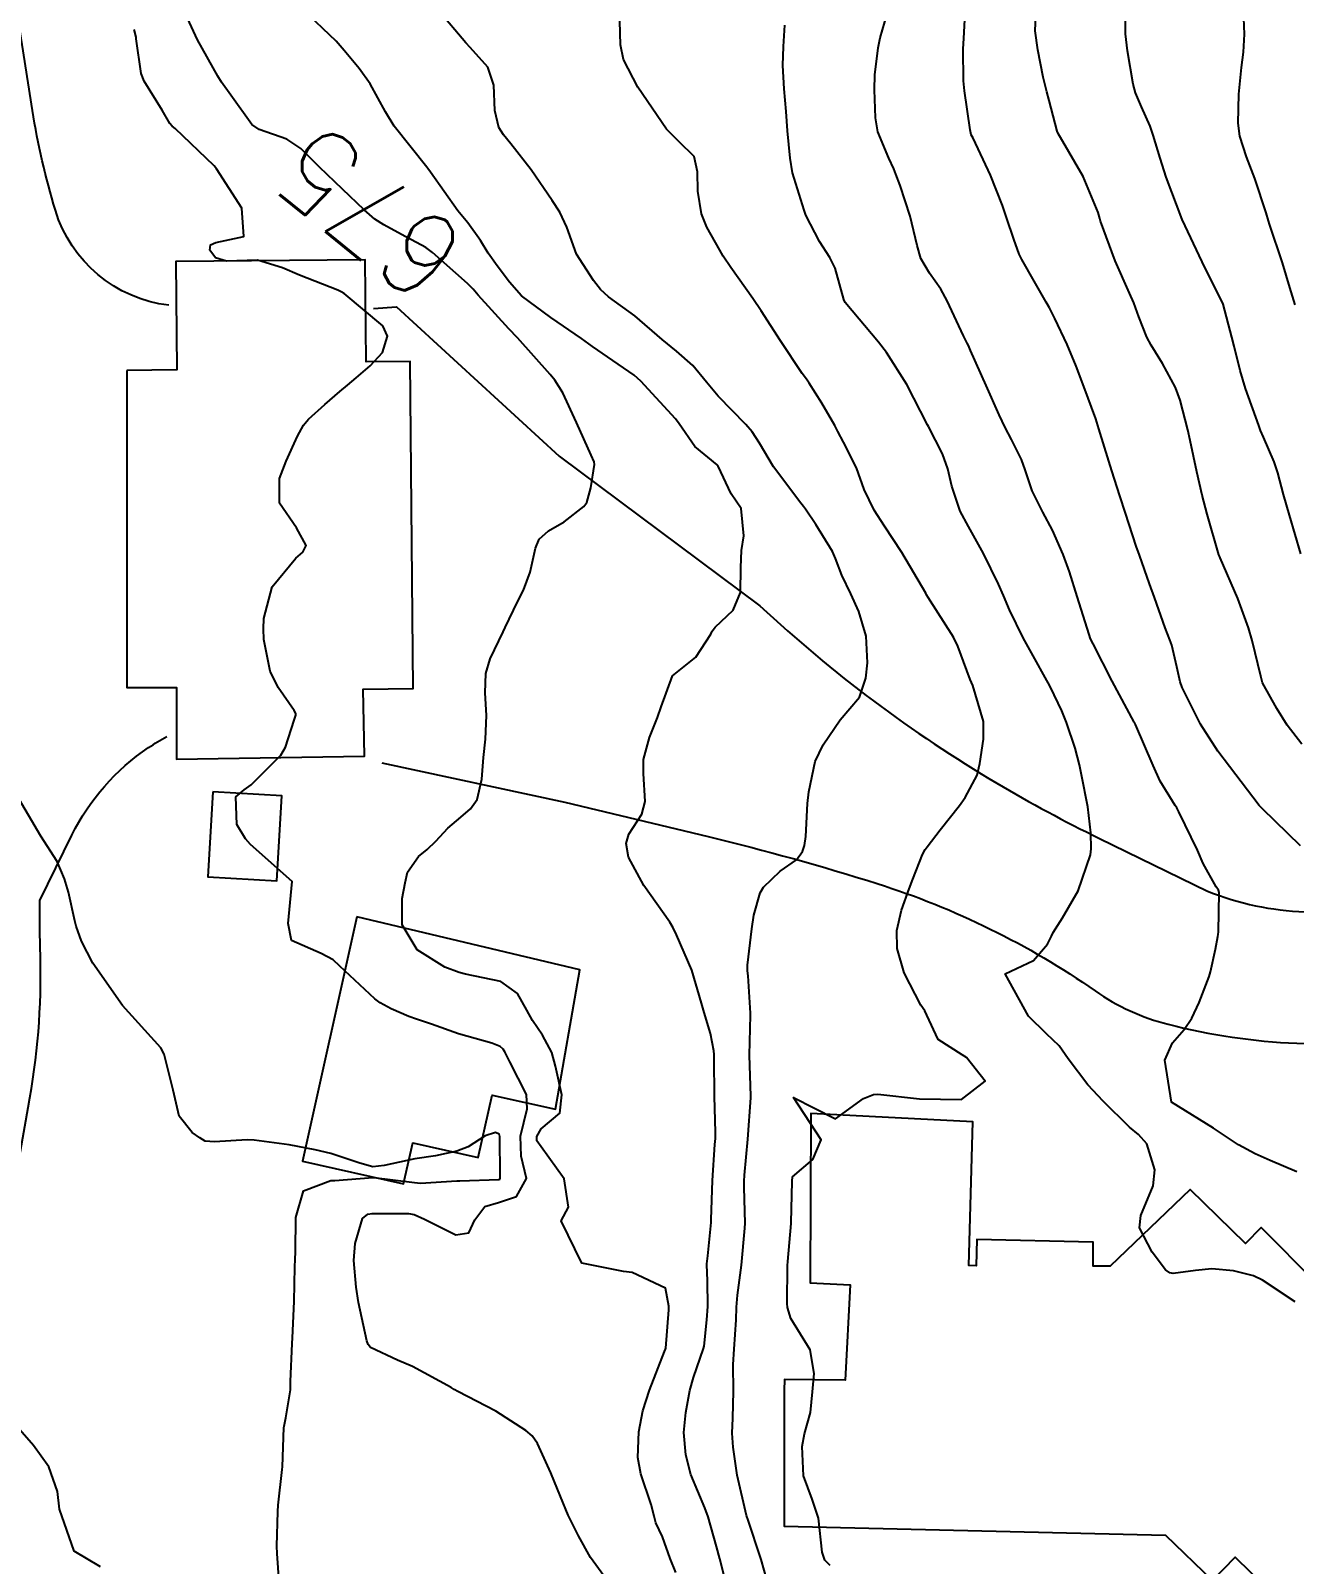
# Model space of a CAD drawing. Header units: metres. Extents: x 298520 to 308411, y 7433745 to 7450750.
# Drawn here: x 300936.1 to 300996.3, y 7447241.7 to 7447314.7 of the extents above; entities that cross this region are included whole.
import ezdxf
from ezdxf.enums import TextEntityAlignment as Align

# ---------------------------------------------------------------- set-up
doc = ezdxf.new("R2010")
doc.units = ezdxf.units.M
doc.header["$LTSCALE"] = 10
for name, color, linetype in [('Cotas', 45, 'Continuous'), ('Curvas de Nivel 1m', 11, 'Continuous'), ('Curvas de Nivel 5m', 15, 'Continuous'), ('Edificações', 30, 'Continuous'), ('Vias Primárias', 230, 'Continuous')]:
    doc.layers.add(name, color=color, linetype=linetype)
doc.styles.add('Style-STANDARD', font='STANDARD.shx')

msp = doc.modelspace()

# ---------------------------------------------------------------- linework, layer by layer
at = {"layer": 'Curvas de Nivel 1m', "flags": 128}
for points, elevation in [([(300969.189, 7447240.951), (300968.932, 7447241.939), (300968.776, 7447242.528), (300968.374, 7447243.947), (300968.209, 7447244.375), (300967.551, 7447245.957), (300967.305, 7447246.896), (300967.221, 7447247.96), (300967.313, 7447248.913), (300967.503, 7447249.958), (300967.671, 7447250.574), (300968.159, 7447251.951), (300968.185, 7447252.07), (300968.317, 7447253.312), (300968.351, 7447253.95), (300968.341, 7447255.172), (300968.314, 7447255.95), (300968.312, 7447255.991), (300968.357, 7447256.364), (300968.51, 7447257.948), (300968.519, 7447258.093), (300968.577, 7447259.947), (300968.695, 7447261.67), (300968.718, 7447261.946), (300968.727, 7447262.246), (300968.679, 7447263.946), (300968.659, 7447265.758), (300968.657, 7447265.947), (300968.647, 7447266.12), (300968.483, 7447266.946), (300968.177, 7447267.953), (300968.057, 7447268.395), (300967.599, 7447269.959), (300966.861, 7447271.644), (300966.703, 7447271.968), (300966.546, 7447272.248), (300965.314, 7447273.982), (300964.583, 7447275.344), (300964.468, 7447275.992), (300964.597, 7447276.438), (300965.21, 7447277.381), (300965.374, 7447277.982), (300965.297, 7447279.312), (300965.303, 7447279.983), (300965.589, 7447281.041), (300965.957, 7447281.977), (300966.144, 7447282.499), (300966.683, 7447283.97), (300967.79, 7447284.861), (300968.498, 7447285.952), (300968.564, 7447286.092), (300968.708, 7447286.282), (300969.563, 7447287.095), (300969.911, 7447287.932), (300969.936, 7447289.124), (300969.969, 7447289.932), (300970.065, 7447290.629), (300969.947, 7447291.933), (300969.474, 7447292.624), (300968.847, 7447293.949), (300968.834, 7447293.98), (300968.803, 7447294.003), (300967.739, 7447294.883), (300966.986, 7447295.968), (300966.826, 7447296.191), (300965.171, 7447297.987), (300964.856, 7447298.272), (300963.833, 7447298.976), (300962.869, 7447299.648), (300962.34, 7447300.025), (300960.888, 7447301.014), (300959.491, 7447302.054), (300958.909, 7447302.695), (300958.331, 7447303.483), (300957.899, 7447304.075), (300957.537, 7447304.689), (300956.937, 7447305.53), (300956.449, 7447306.095), (300955.148, 7447307.93), (300955.023, 7447308.109), (300954.974, 7447308.177), (300953.417, 7447310.126), (300953.003, 7447310.802), (300952.278, 7447312.141), (300951.75, 7447312.869), (300951.039, 7447313.723), (300950.654, 7447314.164), (300949.058, 7447315.687)], 676), ([(300971.178, 7447240.904), (300970.894, 7447241.913), (300970.245, 7447243.877), (300970.229, 7447243.92), (300970.204, 7447244.008), (300969.755, 7447245.927), (300969.568, 7447247.252), (300969.518, 7447247.931), (300969.548, 7447248.646), (300969.579, 7447249.931), (300969.562, 7447251.198), (300969.617, 7447251.93), (300969.713, 7447253.325), (300969.73, 7447253.929), (300969.772, 7447254.487), (300969.96, 7447255.926), (300970.124, 7447257.677), (300970.131, 7447257.924), (300970.086, 7447259.62), (300970.092, 7447259.925), (300970.111, 7447260.211), (300970.267, 7447261.922), (300970.405, 7447263.883), (300970.41, 7447263.92), (300970.404, 7447263.96), (300970.343, 7447265.922), (300970.396, 7447267.826), (300970.394, 7447267.921), (300970.275, 7447269.688), (300970.255, 7447269.924), (300970.248, 7447270.193), (300970.449, 7447271.921), (300970.55, 7447272.584), (300970.845, 7447273.633), (300971.011, 7447273.916), (300971.806, 7447274.676), (300972.583, 7447275.216), (300972.874, 7447275.611), (300972.964, 7447275.894), (300973.018, 7447276.314), (300973.104, 7447277.893), (300973.174, 7447278.448), (300973.466, 7447279.888), (300973.846, 7447280.681), (300974.663, 7447281.87), (300975.587, 7447282.948), (300975.884, 7447283.858), (300975.954, 7447284.594), (300975.895, 7447285.858), (300975.55, 7447287.033), (300975.172, 7447287.866), (300974.742, 7447288.758), (300974.433, 7447289.558), (300974.294, 7447289.877), (300973.495, 7447291.166), (300973.009, 7447291.897), (300972.913, 7447292.027), (300972.786, 7447292.18), (300971.479, 7447293.913), (300970.814, 7447295.034), (300970.471, 7447295.577), (300970.166, 7447295.927), (300968.843, 7447297.28), (300968.288, 7447297.948), (300967.644, 7447298.741), (300966.867, 7447299.421), (300966.189, 7447299.977), (300964.89, 7447301.102), (300963.628, 7447302.009), (300963.245, 7447302.354), (300962.911, 7447302.784), (300962.104, 7447304.028), (300961.643, 7447305.325), (300961.316, 7447306.036), (300960.951, 7447306.597), (300959.94, 7447308.05), (300958.985, 7447309.28), (300958.631, 7447309.707), (300958.413, 7447310.069), (300958.21, 7447310.867), (300958.163, 7447312.073), (300957.891, 7447312.937), (300957.041, 7447313.867), (300956.83, 7447314.092), (300955.517, 7447315.647)], 677), ([(300974.18, 7447241.627), (300973.926, 7447241.883), (300973.804, 7447242.266), (300973.635, 7447243.886), (300973.325, 7447244.78), (300972.909, 7447245.893), (300972.847, 7447247.294), (300972.961, 7447247.893), (300973.248, 7447248.911), (300973.349, 7447249.889), (300973.421, 7447250.76), (300973.234, 7447251.891), (300972.318, 7447253.382), (300972.148, 7447253.902), (300972.136, 7447254.091), (300972.157, 7447255.902), (300972.167, 7447256.09), (300972.323, 7447257.9), (300972.324, 7447257.95), (300972.37, 7447259.9), (300972.373, 7447259.92), (300972.396, 7447260.12), (300973.354, 7447260.946), (300973.756, 7447261.887), (300972.443, 7447263.9), (300974.433, 7447262.88), (300975.778, 7447263.86), (300976.254, 7447264.044), (300976.446, 7447264.057), (300978.443, 7447263.83), (300980.443, 7447263.8), (300981.567, 7447264.678), (300980.683, 7447265.798), (300980.474, 7447265.936), (300979.328, 7447266.664), (300978.793, 7447267.826), (300978.688, 7447268.021), (300978.498, 7447268.299), (300977.705, 7447269.838), (300977.382, 7447270.989), (300977.353, 7447271.842), (300977.581, 7447272.812), (300977.953, 7447273.836), (300978.116, 7447274.288), (300978.587, 7447275.463), (300978.713, 7447275.707), (300978.796, 7447275.827), (300979.423, 7447276.64), (300980.337, 7447277.804), (300980.617, 7447278.174), (300981.185, 7447279.237), (300981.309, 7447279.793), (300981.486, 7447280.956), (300981.482, 7447281.792), (300980.97, 7447283.507), (300980.851, 7447283.798), (300980.687, 7447284.226), (300980.27, 7447285.377), (300980.056, 7447285.81), (300978.857, 7447287.702), (300978.774, 7447287.829), (300978.758, 7447287.854), (300978.734, 7447287.9), (300977.591, 7447289.842), (300976.772, 7447291.096), (300976.284, 7447291.855), (300975.81, 7447292.842), (300975.433, 7447293.864), (300974.815, 7447295.087), (300974.548, 7447295.602), (300974.41, 7447295.876), (300973.781, 7447296.943), (300973.184, 7447297.895), (300973.049, 7447298.091), (300972.858, 7447298.361), (300971.818, 7447299.911), (300970.894, 7447301.335), (300970.498, 7447301.924), (300969.458, 7447303.394), (300969.096, 7447303.938), (300968.926, 7447304.226), (300968.306, 7447305.319), (300968.053, 7447305.953), (300967.886, 7447307.029), (300967.868, 7447307.957), (300967.707, 7447308.686), (300966.987, 7447309.383), (300966.393, 7447309.976), (300965.023, 7447311.99), (300964.341, 7447313.306), (300964.195, 7447314.003), (300964.174, 7447315.123)], 678), ([(300996.587, 7447275.88), (300994.769, 7447277.638), (300994.691, 7447277.716), (300994.615, 7447277.8), (300993.192, 7447279.654), (300992.644, 7447280.375), (300991.819, 7447281.668), (300990.949, 7447283.408), (300990.854, 7447283.678), (300990.69, 7447284.403), (300990.447, 7447285.43), (300990.361, 7447285.685), (300990.143, 7447286.257), (300989.621, 7447287.697), (300989.384, 7447288.345), (300988.912, 7447289.708), (300988.759, 7447290.144), (300988.242, 7447291.715), (300987.976, 7447292.534), (300987.588, 7447293.722), (300987.034, 7447295.515), (300986.974, 7447295.728), (300986.83, 7447296.194), (300986.267, 7447297.736), (300985.899, 7447298.703), (300985.472, 7447299.744), (300984.885, 7447300.968), (300984.621, 7447301.485), (300984.476, 7447301.756), (300983.902, 7447302.754), (300983.315, 7447303.774), (300983.19, 7447304.041), (300982.933, 7447304.75), (300982.582, 7447305.784), (300982.391, 7447306.346), (300981.817, 7447307.792), (300980.99, 7447309.551), (300980.904, 7447309.714), (300980.875, 7447309.801), (300980.844, 7447309.952), (300980.582, 7447311.804), (300980.535, 7447312.29), (300980.519, 7447313.805), (300980.55, 7447314.303), (300980.622, 7447315.804)], 681), ([(300996.649, 7447280.711), (300995.952, 7447281.621), (300995.46, 7447282.417), (300994.777, 7447283.639), (300994.747, 7447283.702), (300994.686, 7447283.947), (300994.275, 7447285.644), (300994.1, 7447286.258), (300993.603, 7447287.651), (300992.752, 7447289.58), (300992.718, 7447289.66), (300992.693, 7447289.721), (300992.131, 7447291.667), (300991.903, 7447292.558), (300991.64, 7447293.672), (300991.327, 7447295.166), (300991.21, 7447295.676), (300990.844, 7447297.086), (300990.622, 7447297.683), (300990.004, 7447298.832), (300989.468, 7447299.701), (300989.262, 7447300.09), (300988.886, 7447301.045), (300988.64, 7447301.713), (300988.43, 7447302.184), (300987.758, 7447303.722), (300987.062, 7447305.609), (300987.028, 7447305.729), (300986.947, 7447306.013), (300986.234, 7447307.737), (300985.144, 7447309.595), (300985.053, 7447309.749), (300984.994, 7447309.886), (300984.606, 7447311.353), (300984.494, 7447311.758), (300984.327, 7447312.457), (300984.07, 7447313.765), (300983.947, 7447314.661), (300983.987, 7447315.766)], 682), ([(300996.596, 7447289.771), (300996.053, 7447291.621), (300995.769, 7447292.602), (300995.497, 7447293.63), (300995.333, 7447294.157), (300994.82, 7447295.323), (300994.682, 7447295.641), (300994.594, 7447295.875), (300993.967, 7447297.649), (300993.706, 7447298.492), (300993.413, 7447299.652), (300993.303, 7447300.08), (300992.893, 7447301.66), (300991.899, 7447303.67), (300990.943, 7447305.68), (300990.186, 7447307.692), (300989.894, 7447308.609), (300989.566, 7447309.701), (300989.415, 7447310.121), (300989.006, 7447311.054), (300988.724, 7447311.713), (300988.609, 7447312.125), (300988.335, 7447313.717), (300988.249, 7447314.52), (300988.254, 7447315.718)], 683), ([(300996.325, 7447301.616), (300996.075, 7447302.448), (300995.716, 7447303.622), (300995.108, 7447305.461), (300995.057, 7447305.629), (300994.949, 7447306.01), (300994.4, 7447307.639), (300994.003, 7447308.665), (300993.692, 7447309.65), (300993.616, 7447310.267), (300993.65, 7447311.65), (300993.767, 7447312.914), (300993.859, 7447313.648), (300993.911, 7447314.507), (300993.87, 7447315.648)], 684), ([(300964.164, 7447240.084), (300962.769, 7447242.014), (300962.193, 7447243.039), (300961.713, 7447244.025), (300961.336, 7447244.909), (300960.89, 7447246.033), (300960.247, 7447247.43), (300960.001, 7447247.794), (300959.699, 7447248.048), (300958.267, 7447248.981), (300956.456, 7447249.913), (300956.282, 7447249.999), (300956.131, 7447250.092), (300954.293, 7447251.102), (300953.579, 7447251.404), (300952.302, 7447252.002), (300952.186, 7447252.141), (300952.12, 7447252.327), (300951.729, 7447254.146), (300951.614, 7447254.867), (300951.5, 7447256.149), (300951.563, 7447256.946), (300951.909, 7447258.145), (300952.167, 7447258.351), (300952.377, 7447258.388), (300954.106, 7447258.385), (300954.376, 7447258.336), (300954.864, 7447258.105), (300956.366, 7447257.365), (300956.984, 7447257.466), (300957.271, 7447258.081), (300957.745, 7447258.713), (300958.385, 7447258.9), (300959.256, 7447259.19), (300959.721, 7447260.05), (300959.469, 7447261.11), (300959.445, 7447262.055), (300959.751, 7447263.365), (300959.722, 7447264.051), (300958.937, 7447265.592), (300958.692, 7447266.067), (300958.609, 7447266.203), (300958.476, 7447266.333), (300958.072, 7447266.479), (300956.481, 7447266.933), (300955.199, 7447267.389), (300954.488, 7447267.632), (300954.128, 7447267.754), (300953.282, 7447268.128), (300952.764, 7447268.404), (300952.497, 7447268.593), (300950.838, 7447270.157), (300950.517, 7447270.459), (300949.94, 7447270.748), (300948.531, 7447271.38), (300948.371, 7447272.183), (300948.563, 7447274.18), (300946.589, 7447275.939), (300946.342, 7447276.213), (300945.93, 7447276.887), (300945.882, 7447278.217), (300946.283, 7447278.546), (300946.619, 7447278.779), (300948.027, 7447280.189), (300948.254, 7447280.57), (300948.658, 7447281.859), (300948.738, 7447282.103), (300948.733, 7447282.179), (300948.664, 7447282.314), (300947.897, 7447283.413), (300947.519, 7447284.197), (300947.21, 7447285.698), (300947.199, 7447286.203), (300947.218, 7447286.703), (300947.62, 7447288.197), (300948.747, 7447289.575), (300949.072, 7447289.855), (300949.229, 7447290.175), (300948.765, 7447291.007), (300947.971, 7447292.192), (300947.958, 7447293.356), (300948.278, 7447294.188), (300948.815, 7447295.367), (300949.106, 7447295.891), (300949.346, 7447296.175), (300950.127, 7447296.873), (300950.843, 7447297.492), (300951.201, 7447297.803), (300951.618, 7447298.152), (300952.287, 7447298.717), (300952.865, 7447299.363), (300953.109, 7447300.136), (300952.88, 7447300.629), (300951.046, 7447302.159), (300950.904, 7447302.246), (300950.747, 7447302.319), (300948.911, 7447303.036), (300948.107, 7447303.384), (300946.918, 7447303.755), (300945.446, 7447303.697), (300944.919, 7447303.858), (300944.638, 7447304.233), (300944.676, 7447304.482), (300944.926, 7447304.587), (300946.265, 7447304.881), (300946.163, 7447306.218), (300944.971, 7447308.092), (300944.848, 7447308.231), (300942.991, 7447310.019), (300942.859, 7447310.119), (300942.737, 7447310.254), (300942.38, 7447310.881), (300941.516, 7447312.273), (300941.383, 7447312.631), (300941.145, 7447314.278), (300941.131, 7447314.366), (300941.047, 7447314.726)], 674), ([(300996.331, 7447254.171), (300994.772, 7447255.208), (300994.349, 7447255.409), (300993.384, 7447255.65), (300992.354, 7447255.744), (300991.574, 7447255.672), (300990.517, 7447255.521), (300990.351, 7447255.555), (300990.159, 7447255.692), (300989.523, 7447256.537), (300988.906, 7447257.705), (300988.97, 7447258.292), (300989.567, 7447259.692), (300989.641, 7447260.455), (300989.256, 7447261.698), (300988.86, 7447262.136), (300988.431, 7447262.489), (300987.178, 7447263.723), (300986.455, 7447264.507), (300985.512, 7447265.744), (300985.089, 7447266.361), (300984.485, 7447266.927), (300983.621, 7447267.769), (300982.513, 7447269.78), (300983.867, 7447270.422), (300984.534, 7447271.194), (300984.718, 7447271.58), (300984.808, 7447271.756), (300985.25, 7447272.45), (300985.994, 7447273.739), (300986.58, 7447275.455), (300986.616, 7447275.73), (300986.594, 7447276.492), (300986.448, 7447277.732), (300986.144, 7447279.253), (300986.051, 7447279.739), (300985.857, 7447280.529), (300985.431, 7447281.748), (300985.214, 7447282.297), (300984.68, 7447283.425), (300984.567, 7447283.637), (300984.507, 7447283.753), (300983.85, 7447284.919), (300983.366, 7447285.77), (300982.723, 7447287.108), (300982.436, 7447287.783), (300982.199, 7447288.325), (300981.486, 7447289.793), (300980.772, 7447291.074), (300980.379, 7447291.806), (300979.972, 7447292.99), (300979.783, 7447293.815), (300979.528, 7447294.537), (300978.869, 7447295.829), (300978.824, 7447295.92), (300977.839, 7447297.84), (300976.868, 7447299.35), (300976.486, 7447299.854), (300974.901, 7447301.732), (300974.832, 7447301.871), (300974.416, 7447303.376), (300974.168, 7447303.881), (300973.683, 7447304.641), (300973.032, 7447305.899), (300972.946, 7447306.124), (300972.398, 7447307.906), (300972.276, 7447308.611), (300972.158, 7447309.908), (300972.083, 7447310.828), (300971.998, 7447311.91), (300971.926, 7447313.014), (300971.957, 7447313.911), (300972.03, 7447314.933)], 679), ([(300947.982, 7447240.375), (300947.847, 7447242.193), (300947.836, 7447242.544), (300947.877, 7447244.193), (300947.899, 7447244.501), (300948.092, 7447246.191), (300948.107, 7447246.319), (300948.176, 7447248.191), (300948.184, 7447248.26), (300948.26, 7447248.655), (300948.484, 7447249.983), (300948.487, 7447250.187), (300948.49, 7447250.392), (300948.569, 7447252.186), (300948.585, 7447252.465), (300948.658, 7447254.185), (300948.69, 7447255.843), (300948.709, 7447256.185), (300948.73, 7447256.557), (300948.739, 7447258.185), (300949.111, 7447259.46), (300950.4, 7447259.943), (300950.602, 7447259.956), (300952.402, 7447260.088), (300952.454, 7447260.087), (300954.399, 7447259.863), (300954.675, 7447259.831), (300956.401, 7447259.931), (300956.547, 7447259.942), (300958.402, 7447260.006), (300958.451, 7447260.02), (300958.477, 7447260.069), (300958.473, 7447260.138), (300958.447, 7447262.07), (300958.446, 7447262.093), (300958.424, 7447262.158), (300958.255, 7447262.242), (300957.762, 7447262.077), (300956.95, 7447261.552), (300956.415, 7447261.344), (300955.395, 7447261.118), (300954.412, 7447260.989), (300952.945, 7447260.669), (300952.408, 7447260.6), (300951.782, 7447260.773), (300950.414, 7447261.232), (300949.656, 7447261.412), (300948.417, 7447261.647), (300946.754, 7447261.873), (300946.42, 7447261.88), (300944.861, 7447261.783), (300944.419, 7447261.83), (300944.169, 7447261.983), (300943.807, 7447262.239), (300943.19, 7447263.008), (300942.906, 7447264.253), (300942.468, 7447265.961), (300942.308, 7447266.262), (300940.493, 7447268.28), (300939.082, 7447270.294), (300938.533, 7447271.343), (300938.289, 7447272.052), (300938.216, 7447272.305), (300937.923, 7447273.676), (300937.724, 7447274.313), (300937.383, 7447275.125), (300936.593, 7447276.33), (300935.431, 7447278.342)], 673), ([(300939.442, 7447241.558), (300938.183, 7447242.31), (300937.483, 7447244.317), (300937.389, 7447245.15), (300936.976, 7447246.323), (300936.243, 7447247.336), (300935.373, 7447248.339)], 672)]:
    msp.add_lwpolyline(points, dxfattribs=dict(at, elevation=elevation))
at = {"layer": 'Curvas de Nivel 5m', "flags": 128}
for points, elevation in [([(300966.842, 7447241.297), (300966.571, 7447241.966), (300966.193, 7447242.992), (300965.889, 7447243.664), (300965.797, 7447243.976), (300965.661, 7447244.528), (300965.168, 7447245.986), (300965.023, 7447246.771), (300965.081, 7447247.988), (300965.271, 7447248.982), (300965.584, 7447249.98), (300966.301, 7447251.814), (300966.342, 7447251.93), (300966.352, 7447251.97), (300966.495, 7447253.794), (300966.495, 7447253.968), (300966.336, 7447254.824), (300964.763, 7447255.57), (300964.347, 7447255.625), (300962.353, 7447256.02), (300961.381, 7447258.03), (300961.723, 7447258.687), (300961.522, 7447260.029), (300960.418, 7447261.548), (300960.223, 7447261.845), (300960.224, 7447262.043), (300960.427, 7447262.407), (300961.304, 7447263.161), (300961.4, 7447264.03), (300961.107, 7447265.39), (300960.929, 7447266.035), (300960.481, 7447266.863), (300960.012, 7447267.571), (300959.748, 7447268.051), (300959.295, 7447268.852), (300958.506, 7447269.415), (300956.819, 7447269.778), (300956.511, 7447269.85), (300955.835, 7447270.097), (300954.525, 7447270.921), (300953.799, 7447272.121), (300953.805, 7447273.371), (300953.944, 7447274.119), (300954.059, 7447274.629), (300954.582, 7447275.363), (300954.996, 7447275.696), (300955.41, 7447276.102), (300955.982, 7447276.714), (300956.604, 7447277.246), (300957.058, 7447277.636), (300957.375, 7447278.082), (300957.604, 7447279.056), (300957.682, 7447280.074), (300957.767, 7447280.952), (300957.82, 7447282.073), (300957.764, 7447283.164), (300957.791, 7447284.073), (300957.989, 7447284.775), (300958.613, 7447286.062), (300958.715, 7447286.262), (300959.288, 7447287.493), (300959.576, 7447288.052), (300959.896, 7447288.894), (300960.151, 7447290.046), (300960.331, 7447290.472), (300960.765, 7447290.871), (300961.511, 7447291.294), (300962.459, 7447292.023), (300962.592, 7447292.215), (300962.792, 7447292.908), (300962.966, 7447294.018), (300962.945, 7447294.159), (300962.807, 7447294.47), (300962.104, 7447296.027), (300961.448, 7447297.43), (300961.068, 7447298.038), (300960.856, 7447298.302), (300959.299, 7447300.056), (300958.879, 7447300.489), (300957.428, 7447302.082), (300957.186, 7447302.366), (300956.908, 7447302.647), (300955.252, 7447304.107), (300954.925, 7447304.348), (300953.773, 7447304.969), (300952.936, 7447305.432), (300952.508, 7447305.706), (300951.99, 7447306.144), (300950.957, 7447307.126), (300949.86, 7447308.171), (300948.982, 7447309.065), (300948.309, 7447309.513), (300946.991, 7447309.973), (300946.653, 7447310.213), (300945.638, 7447311.599), (300945.2, 7447312.228), (300945.026, 7447312.5), (300944.065, 7447314.24), (300943.178, 7447316.132)], 675), ([(300996.404, 7447260.357), (300995.14, 7447260.901), (300994.417, 7447261.215), (300993.623, 7447261.648), (300992.431, 7447262.434), (300990.443, 7447263.68), (300990.126, 7447265.685), (300990.481, 7447266.51), (300991.033, 7447267.129), (300991.41, 7447267.671), (300991.747, 7447268.421), (300992.228, 7447269.663), (300992.299, 7447269.879), (300992.532, 7447270.962), (300992.641, 7447271.56), (300992.659, 7447271.659), (300992.676, 7447271.79), (300992.712, 7447273.659), (300992.671, 7447273.766), (300992.566, 7447273.922), (300991.947, 7447275.037), (300991.67, 7447275.669), (300990.791, 7447277.498), (300990.689, 7447277.679), (300990.614, 7447277.79), (300989.895, 7447278.96), (300989.556, 7447279.696), (300988.718, 7447281.653), (300988.693, 7447281.71), (300988.683, 7447281.73), (300988.663, 7447281.766), (300987.612, 7447283.721), (300986.701, 7447285.492), (300986.586, 7447285.731), (300986.51, 7447285.928), (300985.944, 7447287.738), (300985.576, 7447288.911), (300985.279, 7447289.745), (300984.77, 7447290.905), (300984.318, 7447291.757), (300983.806, 7447292.778), (300983.472, 7447293.77), (300983.298, 7447294.262), (300982.817, 7447295.209), (300982.523, 7447295.783), (300982.237, 7447296.381), (300981.609, 7447297.792), (300980.869, 7447299.455), (300980.766, 7447299.695), (300980.713, 7447299.802), (300980.535, 7447300.148), (300979.751, 7447301.817), (300979.449, 7447302.363), (300978.916, 7447303.13), (300978.505, 7447303.834), (300978.323, 7447304.442), (300977.989, 7447305.84), (300977.512, 7447307.297), (300977.317, 7447307.847), (300977.221, 7447308.092), (300976.98, 7447308.604), (300976.459, 7447309.855), (300976.335, 7447310.521), (300976.294, 7447311.857), (300976.316, 7447312.564), (300976.464, 7447313.856), (300976.564, 7447314.338), (300977.007, 7447315.851)], 680)]:
    msp.add_lwpolyline(points, dxfattribs=dict(at, elevation=elevation))
at = {"layer": 'Edificações'}
for points in [[(300940.686, 7447298.503), (300940.694, 7447283.416), (300943.061, 7447283.417), (300943.057, 7447279.996), (300952.005, 7447280.152), (300951.95, 7447283.328), (300954.322, 7447283.369), (300954.185, 7447298.922), (300952.083, 7447298.904), (300952.04, 7447303.772), (300943.023, 7447303.693), (300943.068, 7447298.526)], [(300944.791, 7447278.454), (300944.547, 7447274.407), (300947.832, 7447274.209), (300948.077, 7447278.255)], [(300951.65, 7447272.5), (300949.059, 7447260.869), (300953.872, 7447259.797), (300954.306, 7447261.742), (300957.429, 7447261.046), (300958.091, 7447264.019), (300961.098, 7447263.349), (300962.271, 7447269.981)]]:
    msp.add_lwpolyline(points, close=True, dxfattribs=at)
msp.add_lwpolyline([(300997.33, 7447255.084), (300994.709, 7447257.715), (300993.958, 7447256.947), (300991.324, 7447259.526), (300987.517, 7447255.878), (300986.699, 7447255.881), (300986.703, 7447257.021), (300981.173, 7447257.143), (300981.138, 7447255.888), (300980.779, 7447255.898), (300980.972, 7447262.735), (300973.267, 7447263.138), (300973.238, 7447255.079), (300975.129, 7447254.984), (300974.902, 7447250.444), (300972.008, 7447250.486), (300971.998, 7447249.95), (300971.988, 7447243.501), (300990.158, 7447243.072), (300992.383, 7447240.908), (300993.463, 7447242.02), (300996.44, 7447239.126)], dxfattribs=at)
at = {"layer": 'Vias Primárias'}
for points in [[(300942.689, 7447301.604, -0.297396), (300937.291, 7447306.125, -0.03503), (300936.205, 7447310.865), (300935.505, 7447315.33, 0.005573), (300934.804, 7447319.668), (300930.023, 7447347.27), (300922.58, 7447390.36), (300910.051, 7447457.171), (300905.944, 7447478.887), (300903.13, 7447494.356), (300900.528, 7447508.301, -0.002149), (300897.877, 7447521.735, 0.022052), (300894.644, 7447535.258, 0.025568), (300890.757, 7447546.612, -0.002887), (300886.372, 7447557.747, -0.02521), (300883.98, 7447564.989, -0.033583), (300880.763, 7447580.742), (300877.53, 7447604.66), (300876.915, 7447610.035), (300874.438, 7447628.823), (300872.206, 7447650.254, -0.008856)], [(300952.435, 7447301.456), (300953.539, 7447301.525), (300961.281, 7447294.427), (300970.84, 7447287.304, 0.054725), (300982.125, 7447278.857, 0.019786), (300987.008, 7447276.23), (300992.154, 7447273.718, 0.173086), (301001.482, 7447273.378, 0.118697), (301005.359, 7447275.033, 0.025215), (301015.583, 7447283.472, -0.034554), (301022.766, 7447289.18, -0.089599), (301028.242, 7447291.649), (301057.358, 7447301.856), (301059.556, 7447302.865, 0.236751), (301062.348, 7447306.351, 0.078506), (301062.613, 7447311.275, 0.285922), (301058.272, 7447316.868)], [(300952.839, 7447279.827), (300961.556, 7447277.951), (300968.375, 7447276.316, -0.017759), (300976.426, 7447274.08, -0.075587), (300986.804, 7447268.974, 0.089623), (300990.274, 7447267.385, 0.104808), (301002.58, 7447266.87, 0.118697), (301009.299, 7447269.738, 0.025215), (301020.035, 7447278.601, -0.034554), (301026.505, 7447283.741, -0.096144), (301030.102, 7447285.307), (301107.368, 7447312.393)], [(300936.548, 7447273.275), (300938.076, 7447276.382, -0.1318), (300941.73, 7447280.552, -0.022183), (300942.598, 7447281.078, -0.255654)], [(301062.069, 7447053.93), (301059.512, 7447048.212, -0.148103), (301055.48, 7447042.082, -0.021895), (301049.622, 7447037.618, -0.269577), (301044.354, 7447037.192), (301043.317, 7447037.688), (301033.875, 7447042.202), (300947.24, 7447083.06), (300932.767, 7447089.984), (300905.736, 7447103.102), (300904.084, 7447104.536, -0.119422), (300901.779, 7447107.779, 0.042081), (300899.627, 7447112.074, -0.378017), (300898.786, 7447114.953), (300907.365, 7447143.841), (300914.259, 7447168.088), (300920.206, 7447189.73), (300925.546, 7447210.225), (300932.177, 7447243.231), (300933.35, 7447248.437), (300935.99, 7447263.432, 0.054494), (300936.578, 7447270.661, -0.008136), (300936.548, 7447273.275)]]:
    msp.add_lwpolyline(points, format="xyb", dxfattribs=at)

# ---------------------------------------------------------------- texts
at = {"layer": 'Cotas', "style": 'Style-STANDARD'}
msp.add_text('675', height=4, rotation=141.04732, dxfattribs=at).set_placement((300952.263, 7447305.975, 675), align=Align.MIDDLE_CENTER)

doc.saveas('drawing.dxf')
